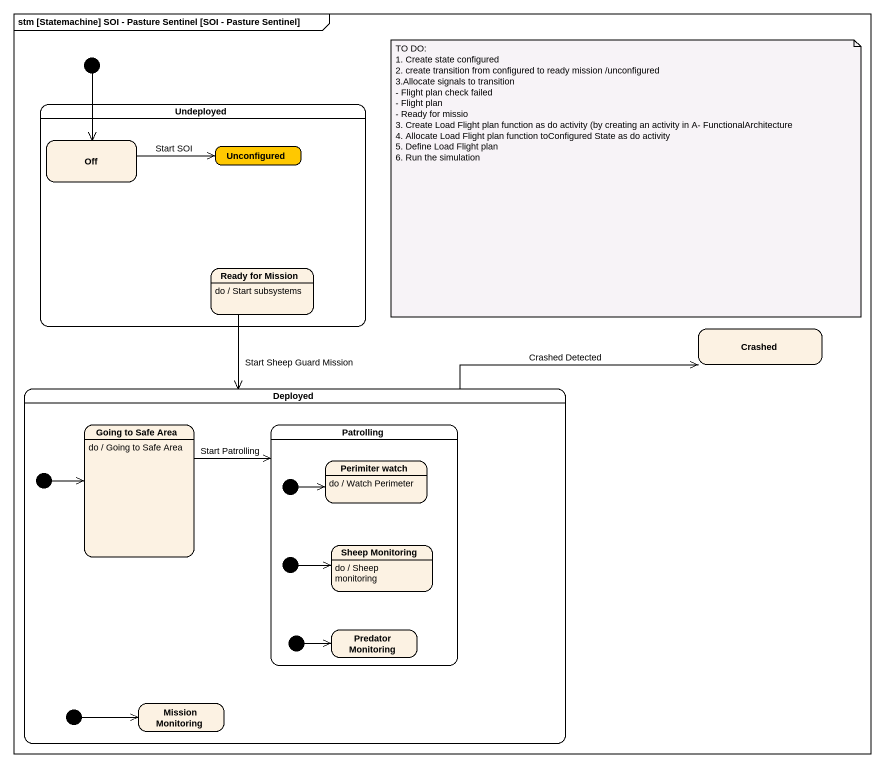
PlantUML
@startuml
mainframe stm [Statemachine] SOI - Pasture Sentinel [SOI - Pasture Sentinel]
hide empty description
state initial1 <<start>>
state Undeployed {
  state Off
  state Unconfigured #FFC800
  state "Ready for Mission" as Ready_for_Mission
  Ready_for_Mission : do / Start subsystems
}
state Crashed
state Deployed {
  state "Going to Safe Area" as Going_to_Safe_Area
  Going_to_Safe_Area : do / Going to Safe Area
  state Patrolling {
    state initial3 <<start>>
    state "Perimiter watch" as Perimiter_watch
    Perimiter_watch : do / Watch Perimeter
    state initial4 <<start>>
    state "Sheep Monitoring" as Sheep_Monitoring
    Sheep_Monitoring : do / Sheep monitoring
    state initial5 <<start>>
    state "Predator Monitoring" as Predator_Monitoring
  }
  state initial2 <<start>>
  state initial6 <<start>>
  state "Mission Monitoring" as Mission_Monitoring
}
initial1 --> Off
Off -right-> Unconfigured : Start SOI
Ready_for_Mission --> Deployed : Start Sheep Guard Mission
Deployed -right-> Crashed : Crashed Detected
Going_to_Safe_Area -right-> Patrolling : Start Patrolling
initial2 -right-> Going_to_Safe_Area
initial3 -right-> Perimiter_watch
initial4 -right-> Sheep_Monitoring
initial5 -right-> Predator_Monitoring
initial6 -right-> Mission_Monitoring
note as N1
  TO DO:
  1. Create state configured
  2. create transition from configured to ready mission /unconfigured
  3.Allocate signals to transition
  - Flight plan check failed
  - Flight plan
  - Ready for missio
  3. Create Load Flight plan function as do activity (by creating an activity in A- FunctionalArchitecture
  4. Allocate Load Flight plan function toConfigured State as do activity
  5. Define Load Flight plan
  6. Run the simulation
end note
@enduml
